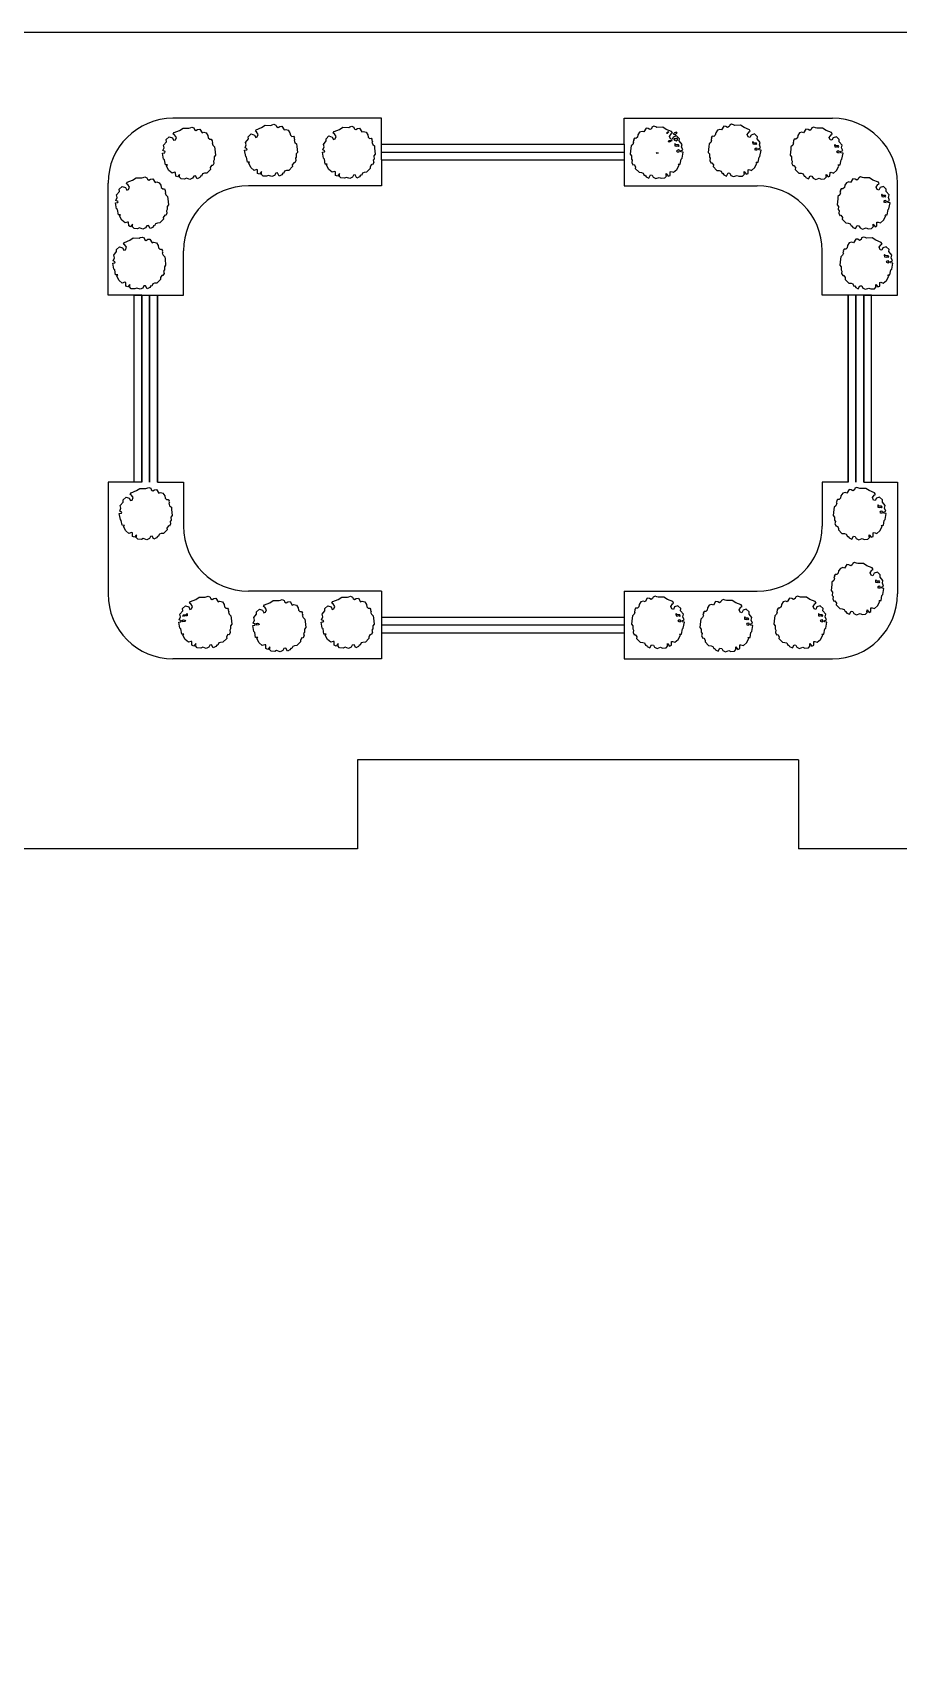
# Model space of a CAD drawing. Header units: millimetres. Extents: x 1593 to 1813, y 960 to 1110.
# Drawn here: x 1713.16 to 1720.94, y 1052.81 to 1067.42 of the extents above; entities that cross this region are included whole.
import ezdxf

# ---------------------------------------------------------------- set-up
doc = ezdxf.new("R2010")
doc.units = ezdxf.units.MM
doc.layers.add('1st floor', color=7, linetype='Continuous')
doc.styles.add('ATTR', font='romans.shx', dxfattribs={"width": 0.8, "height": 0.7})

msp = doc.modelspace()

# ---------------------------------------------------------------- linework, layer by layer
for p, q in [((1714.514, 1066.65), (1714.42, 1066.65)), ((1716.291, 1066.65), (1714.514, 1066.65)), ((1716.291, 1066.417), (1716.291, 1066.65)), ((1718.473, 1066.417), (1718.473, 1066.65)), ((1718.473, 1066.65), (1720.343, 1066.65)), ((1716.291, 1066.277), (1716.291, 1066.417)), ((1716.291, 1066.417), (1718.473, 1066.417)), ((1718.473, 1066.417), (1718.473, 1066.161)), ((1716.291, 1066.347), (1718.473, 1066.347)), ((1716.291, 1066.277), (1716.291, 1066.044)), ((1716.291, 1066.277), (1718.473, 1066.277)), ((1718.473, 1066.277), (1718.473, 1066.044)), ((1713.837, 1065.064), (1713.837, 1066.067)), ((1716.291, 1066.044), (1715.097, 1066.044)), ((1718.473, 1066.044), (1719.667, 1066.044)), ((1720.927, 1065.064), (1720.927, 1066.067)), ((1714.514, 1065.064), (1714.514, 1065.461)), ((1720.25, 1065.064), (1720.25, 1065.461)), ((1714.14, 1065.064), (1713.837, 1065.064)), ((1714.07, 1063.385), (1714.07, 1065.064)), ((1714.07, 1065.064), (1714.28, 1065.064)), ((1714.07, 1064.224), (1714.07, 1065.064)), ((1714.14, 1065.064), (1714.14, 1063.385)), ((1714.14, 1063.385), (1714.14, 1065.064)), ((1714.21, 1065.064), (1714.21, 1063.385)), ((1714.21, 1063.385), (1714.21, 1065.064)), ((1714.28, 1065.064), (1714.28, 1063.385)), ((1714.28, 1063.385), (1714.28, 1065.064)), ((1714.28, 1065.064), (1714.514, 1065.064)), ((1720.483, 1065.064), (1720.25, 1065.064)), ((1720.483, 1065.064), (1720.483, 1063.385)), ((1720.483, 1063.385), (1720.483, 1065.064)), ((1720.693, 1065.064), (1720.483, 1065.064)), ((1720.553, 1065.064), (1720.553, 1063.385)), ((1720.553, 1063.385), (1720.553, 1065.064)), ((1720.623, 1065.064), (1720.623, 1063.385)), ((1720.623, 1063.385), (1720.623, 1065.064)), ((1720.623, 1065.064), (1720.927, 1065.064)), ((1720.693, 1063.385), (1720.693, 1065.064)), ((1720.693, 1064.224), (1720.693, 1065.064)), ((1713.837, 1063.385), (1713.837, 1062.381)), ((1714.14, 1063.385), (1713.837, 1063.385)), ((1714.28, 1063.385), (1714.514, 1063.385)), ((1714.514, 1063.385), (1714.514, 1062.988)), ((1720.25, 1063.385), (1720.25, 1062.988)), ((1720.483, 1063.385), (1720.25, 1063.385)), ((1720.623, 1063.385), (1720.927, 1063.385)), ((1720.927, 1063.385), (1720.927, 1062.381)), ((1716.291, 1062.405), (1715.097, 1062.405)), ((1716.291, 1062.405), (1716.291, 1062.032)), ((1718.473, 1062.405), (1719.667, 1062.405)), ((1716.291, 1062.172), (1718.473, 1062.172)), ((1716.291, 1062.102), (1718.473, 1062.102)), ((1716.291, 1062.032), (1716.291, 1061.798)), ((1716.291, 1062.032), (1718.473, 1062.032)), ((1714.514, 1061.798), (1714.42, 1061.798)), ((1716.291, 1061.798), (1714.514, 1061.798)), ((1718.473, 1061.798), (1720.25, 1061.798)), ((1720.25, 1061.798), (1720.343, 1061.798)), ((1716.077, 1060.892), (1716.077, 1060.092)), ((1720.037, 1060.892), (1720.037, 1060.092)), ((1716.077, 1060.092), (1712.197, 1060.092))]:
    msp.add_line(p, q)
for points in [[(1714.723, 1066.158), (1714.702, 1066.157), (1714.685, 1066.151), (1714.676, 1066.131), (1714.668, 1066.132), (1714.66, 1066.118), (1714.637, 1066.107), (1714.622, 1066.135), (1714.606, 1066.132), (1714.596, 1066.113), (1714.572, 1066.102), (1714.541, 1066.113), (1714.524, 1066.105), (1714.492, 1066.107), (1714.475, 1066.124), (1714.479, 1066.128), (1714.478, 1066.147), (1714.461, 1066.124), (1714.444, 1066.13), (1714.443, 1066.163), (1714.433, 1066.166), (1714.412, 1066.158), (1714.384, 1066.183), (1714.363, 1066.221), (1714.371, 1066.231), (1714.352, 1066.232), (1714.344, 1066.276), (1714.336, 1066.283), (1714.326, 1066.338), (1714.346, 1066.341), (1714.349, 1066.351), (1714.33, 1066.36), (1714.341, 1066.386), (1714.335, 1066.409), (1714.361, 1066.44), (1714.359, 1066.46), (1714.386, 1066.485), (1714.415, 1066.475), (1714.426, 1066.453), (1714.441, 1066.458), (1714.45, 1066.479), (1714.434, 1066.503), (1714.423, 1066.509), (1714.431, 1066.523), (1714.479, 1066.542), (1714.511, 1066.563), (1714.563, 1066.561), (1714.574, 1066.566), (1714.59, 1066.571), (1714.607, 1066.564), (1714.612, 1066.55), (1714.626, 1066.542), (1714.641, 1066.551), (1714.66, 1066.553), (1714.681, 1066.521), (1714.696, 1066.526), (1714.718, 1066.519), (1714.733, 1066.496), (1714.737, 1066.474), (1714.75, 1066.463), (1714.764, 1066.464), (1714.773, 1066.449), (1714.771, 1066.446), (1714.775, 1066.432), (1714.771, 1066.429), (1714.778, 1066.408), (1714.794, 1066.395), (1714.796, 1066.373), (1714.801, 1066.319), (1714.79, 1066.305), (1714.79, 1066.277), (1714.783, 1066.266), (1714.787, 1066.244), (1714.777, 1066.225), (1714.767, 1066.226), (1714.754, 1066.207), (1714.756, 1066.191)], [(1715.46, 1066.183), (1715.439, 1066.182), (1715.422, 1066.176), (1715.413, 1066.156), (1715.405, 1066.157), (1715.397, 1066.143), (1715.373, 1066.132), (1715.358, 1066.16), (1715.343, 1066.157), (1715.333, 1066.138), (1715.309, 1066.127), (1715.278, 1066.138), (1715.26, 1066.13), (1715.229, 1066.132), (1715.212, 1066.149), (1715.216, 1066.154), (1715.215, 1066.172), (1715.197, 1066.149), (1715.18, 1066.156), (1715.18, 1066.188), (1715.17, 1066.191), (1715.149, 1066.183), (1715.12, 1066.208), (1715.1, 1066.246), (1715.107, 1066.256), (1715.089, 1066.257), (1715.081, 1066.301), (1715.073, 1066.308), (1715.063, 1066.364), (1715.082, 1066.366), (1715.086, 1066.376), (1715.067, 1066.385), (1715.078, 1066.411), (1715.072, 1066.434), (1715.097, 1066.465), (1715.096, 1066.485), (1715.122, 1066.51), (1715.152, 1066.5), (1715.163, 1066.478), (1715.177, 1066.483), (1715.186, 1066.505), (1715.171, 1066.528), (1715.16, 1066.534), (1715.168, 1066.548), (1715.216, 1066.568), (1715.247, 1066.588), (1715.299, 1066.586), (1715.31, 1066.592), (1715.327, 1066.596), (1715.344, 1066.589), (1715.349, 1066.575), (1715.363, 1066.567), (1715.378, 1066.576), (1715.397, 1066.579), (1715.418, 1066.546), (1715.432, 1066.551), (1715.455, 1066.544), (1715.47, 1066.521), (1715.474, 1066.499), (1715.487, 1066.488), (1715.501, 1066.489), (1715.51, 1066.475), (1715.507, 1066.471), (1715.512, 1066.457), (1715.508, 1066.454), (1715.515, 1066.434), (1715.53, 1066.42), (1715.532, 1066.398), (1715.538, 1066.344), (1715.526, 1066.33), (1715.527, 1066.302), (1715.52, 1066.291), (1715.524, 1066.27), (1715.514, 1066.25), (1715.504, 1066.251), (1715.491, 1066.233), (1715.493, 1066.216)], [(1716.159, 1066.166), (1716.138, 1066.164), (1716.121, 1066.158), (1716.112, 1066.138), (1716.104, 1066.14), (1716.096, 1066.125), (1716.072, 1066.114), (1716.057, 1066.142), (1716.042, 1066.14), (1716.032, 1066.121), (1716.008, 1066.11), (1715.977, 1066.12), (1715.959, 1066.113), (1715.928, 1066.115), (1715.911, 1066.132), (1715.915, 1066.136), (1715.914, 1066.154), (1715.896, 1066.131), (1715.879, 1066.138), (1715.879, 1066.171), (1715.869, 1066.173), (1715.848, 1066.166), (1715.819, 1066.19), (1715.799, 1066.229), (1715.806, 1066.238), (1715.788, 1066.239), (1715.78, 1066.284), (1715.772, 1066.291), (1715.762, 1066.346), (1715.781, 1066.348), (1715.785, 1066.358), (1715.766, 1066.367), (1715.777, 1066.394), (1715.771, 1066.416), (1715.796, 1066.448), (1715.795, 1066.467), (1715.821, 1066.492), (1715.85, 1066.482), (1715.862, 1066.46), (1715.876, 1066.465), (1715.885, 1066.487), (1715.87, 1066.51), (1715.859, 1066.516), (1715.867, 1066.531), (1715.915, 1066.55), (1715.946, 1066.571), (1715.998, 1066.569), (1716.009, 1066.574), (1716.026, 1066.578), (1716.043, 1066.571), (1716.048, 1066.557), (1716.062, 1066.549), (1716.077, 1066.559), (1716.096, 1066.561), (1716.117, 1066.528), (1716.131, 1066.533), (1716.154, 1066.527), (1716.169, 1066.503), (1716.173, 1066.482), (1716.186, 1066.47), (1716.2, 1066.471), (1716.209, 1066.457), (1716.206, 1066.453), (1716.211, 1066.439), (1716.207, 1066.436), (1716.214, 1066.416), (1716.229, 1066.403), (1716.231, 1066.381), (1716.237, 1066.327), (1716.225, 1066.313), (1716.226, 1066.284), (1716.219, 1066.273), (1716.223, 1066.252), (1716.213, 1066.233), (1716.203, 1066.234), (1716.19, 1066.215), (1716.192, 1066.198)], [(1718.605, 1066.166), (1718.626, 1066.164), (1718.643, 1066.158), (1718.652, 1066.138), (1718.66, 1066.14), (1718.668, 1066.125), (1718.692, 1066.114), (1718.707, 1066.142), (1718.722, 1066.14), (1718.732, 1066.121), (1718.756, 1066.11), (1718.787, 1066.12), (1718.805, 1066.113), (1718.836, 1066.115), (1718.853, 1066.132), (1718.849, 1066.136), (1718.85, 1066.154), (1718.868, 1066.131), (1718.885, 1066.138), (1718.885, 1066.171), (1718.895, 1066.173), (1718.916, 1066.166), (1718.945, 1066.19), (1718.965, 1066.229), (1718.958, 1066.238), (1718.976, 1066.239), (1718.984, 1066.284), (1718.992, 1066.291), (1719.002, 1066.346), (1718.983, 1066.348), (1718.979, 1066.358), (1718.998, 1066.367), (1718.987, 1066.394), (1718.993, 1066.416), (1718.967, 1066.448), (1718.969, 1066.467), (1718.942, 1066.492), (1718.913, 1066.482), (1718.902, 1066.46), (1718.887, 1066.465), (1718.878, 1066.487), (1718.894, 1066.51), (1718.905, 1066.516), (1718.897, 1066.531), (1718.849, 1066.55), (1718.818, 1066.571), (1718.766, 1066.569), (1718.755, 1066.574), (1718.738, 1066.578), (1718.721, 1066.571), (1718.716, 1066.557), (1718.702, 1066.549), (1718.687, 1066.559), (1718.668, 1066.561), (1718.647, 1066.528), (1718.633, 1066.533), (1718.61, 1066.527), (1718.595, 1066.503), (1718.591, 1066.482), (1718.578, 1066.47), (1718.564, 1066.471), (1718.555, 1066.457), (1718.558, 1066.453), (1718.553, 1066.439), (1718.557, 1066.436), (1718.55, 1066.416), (1718.535, 1066.403), (1718.533, 1066.381), (1718.527, 1066.327), (1718.538, 1066.313), (1718.538, 1066.284), (1718.545, 1066.273), (1718.541, 1066.252), (1718.551, 1066.233), (1718.561, 1066.234), (1718.574, 1066.215), (1718.572, 1066.198)], [(1719.304, 1066.183), (1719.325, 1066.182), (1719.342, 1066.176), (1719.351, 1066.156), (1719.359, 1066.157), (1719.367, 1066.143), (1719.391, 1066.132), (1719.406, 1066.16), (1719.421, 1066.157), (1719.431, 1066.138), (1719.455, 1066.127), (1719.486, 1066.138), (1719.503, 1066.13), (1719.535, 1066.132), (1719.552, 1066.149), (1719.548, 1066.154), (1719.549, 1066.172), (1719.567, 1066.149), (1719.584, 1066.156), (1719.584, 1066.188), (1719.594, 1066.191), (1719.615, 1066.183), (1719.644, 1066.208), (1719.664, 1066.246), (1719.657, 1066.256), (1719.675, 1066.257), (1719.683, 1066.301), (1719.691, 1066.308), (1719.701, 1066.364), (1719.682, 1066.366), (1719.678, 1066.376), (1719.697, 1066.385), (1719.686, 1066.411), (1719.692, 1066.434), (1719.666, 1066.465), (1719.668, 1066.485), (1719.641, 1066.51), (1719.612, 1066.5), (1719.601, 1066.478), (1719.586, 1066.483), (1719.577, 1066.505), (1719.593, 1066.528), (1719.604, 1066.534), (1719.596, 1066.548), (1719.548, 1066.568), (1719.517, 1066.588), (1719.465, 1066.586), (1719.454, 1066.592), (1719.437, 1066.596), (1719.42, 1066.589), (1719.415, 1066.575), (1719.401, 1066.567), (1719.386, 1066.576), (1719.367, 1066.579), (1719.346, 1066.546), (1719.332, 1066.551), (1719.309, 1066.544), (1719.294, 1066.521), (1719.29, 1066.499), (1719.277, 1066.488), (1719.263, 1066.489), (1719.254, 1066.475), (1719.257, 1066.471), (1719.252, 1066.457), (1719.256, 1066.454), (1719.249, 1066.434), (1719.234, 1066.42), (1719.232, 1066.398), (1719.226, 1066.344), (1719.237, 1066.33), (1719.237, 1066.302), (1719.244, 1066.291), (1719.24, 1066.27), (1719.25, 1066.25), (1719.26, 1066.251), (1719.273, 1066.233), (1719.271, 1066.216)], [(1720.041, 1066.158), (1720.062, 1066.157), (1720.078, 1066.151), (1720.088, 1066.131), (1720.096, 1066.132), (1720.104, 1066.118), (1720.127, 1066.107), (1720.142, 1066.135), (1720.158, 1066.132), (1720.168, 1066.113), (1720.192, 1066.102), (1720.223, 1066.113), (1720.24, 1066.105), (1720.272, 1066.107), (1720.289, 1066.124), (1720.285, 1066.128), (1720.286, 1066.147), (1720.303, 1066.124), (1720.32, 1066.13), (1720.321, 1066.163), (1720.331, 1066.166), (1720.352, 1066.158), (1720.38, 1066.183), (1720.401, 1066.221), (1720.393, 1066.231), (1720.412, 1066.232), (1720.42, 1066.276), (1720.428, 1066.283), (1720.438, 1066.338), (1720.418, 1066.341), (1720.414, 1066.351), (1720.434, 1066.36), (1720.423, 1066.386), (1720.429, 1066.409), (1720.403, 1066.44), (1720.404, 1066.46), (1720.378, 1066.485), (1720.349, 1066.475), (1720.338, 1066.453), (1720.323, 1066.458), (1720.314, 1066.479), (1720.33, 1066.503), (1720.341, 1066.509), (1720.333, 1066.523), (1720.285, 1066.542), (1720.253, 1066.563), (1720.201, 1066.561), (1720.19, 1066.566), (1720.174, 1066.571), (1720.157, 1066.564), (1720.152, 1066.55), (1720.138, 1066.542), (1720.123, 1066.551), (1720.104, 1066.553), (1720.083, 1066.521), (1720.068, 1066.526), (1720.046, 1066.519), (1720.031, 1066.496), (1720.027, 1066.474), (1720.014, 1066.463), (1719.999, 1066.464), (1719.991, 1066.449), (1719.993, 1066.446), (1719.988, 1066.432), (1719.993, 1066.429), (1719.986, 1066.408), (1719.97, 1066.395), (1719.968, 1066.373), (1719.963, 1066.319), (1719.974, 1066.305), (1719.974, 1066.277), (1719.981, 1066.266), (1719.977, 1066.244), (1719.987, 1066.225), (1719.996, 1066.226), (1720.01, 1066.207), (1720.008, 1066.191)], [(1718.874, 1066.528), (1718.86, 1066.527), (1718.853, 1066.516), (1718.862, 1066.516)], [(1718.868, 1066.442), (1718.876, 1066.452), (1718.903, 1066.452), (1718.9, 1066.447), (1718.889, 1066.447), (1718.888, 1066.442), (1718.876, 1066.437)], [(1718.923, 1066.52), (1718.914, 1066.511), (1718.916, 1066.508), (1718.932, 1066.502), (1718.938, 1066.515), (1718.947, 1066.516), (1718.942, 1066.525)], [(1718.923, 1066.468), (1718.918, 1066.461), (1718.923, 1066.454), (1718.938, 1066.449), (1718.955, 1066.459), (1718.949, 1066.471), (1718.935, 1066.464), (1718.928, 1066.473)], [(1718.926, 1066.418), (1718.927, 1066.402), (1718.942, 1066.4), (1718.954, 1066.404), (1718.959, 1066.397), (1718.965, 1066.404), (1718.961, 1066.411), (1718.947, 1066.411), (1718.936, 1066.412), (1718.928, 1066.423)], [(1719.625, 1066.435), (1719.626, 1066.42), (1719.641, 1066.418), (1719.653, 1066.421), (1719.658, 1066.415), (1719.664, 1066.421), (1719.66, 1066.428), (1719.646, 1066.428), (1719.635, 1066.43), (1719.627, 1066.441)], [(1720.361, 1066.41), (1720.363, 1066.395), (1720.378, 1066.393), (1720.39, 1066.396), (1720.395, 1066.389), (1720.401, 1066.396), (1720.396, 1066.403), (1720.383, 1066.403), (1720.372, 1066.405), (1720.364, 1066.415)], [(1718.763, 1066.343), (1718.763, 1066.338), (1718.766, 1066.337)], [(1718.959, 1066.366), (1718.949, 1066.362), (1718.943, 1066.354), (1718.951, 1066.35), (1718.966, 1066.348), (1718.968, 1066.362)], [(1719.658, 1066.383), (1719.648, 1066.38), (1719.642, 1066.371), (1719.65, 1066.368), (1719.665, 1066.366), (1719.667, 1066.38)], [(1720.395, 1066.358), (1720.384, 1066.355), (1720.379, 1066.346), (1720.387, 1066.343), (1720.402, 1066.341), (1720.403, 1066.355)], [(1714.301, 1065.712), (1714.28, 1065.71), (1714.264, 1065.704), (1714.254, 1065.684), (1714.246, 1065.686), (1714.238, 1065.671), (1714.215, 1065.66), (1714.2, 1065.688), (1714.184, 1065.686), (1714.174, 1065.666), (1714.15, 1065.655), (1714.119, 1065.666), (1714.102, 1065.659), (1714.07, 1065.661), (1714.053, 1065.678), (1714.057, 1065.682), (1714.056, 1065.7), (1714.039, 1065.677), (1714.022, 1065.684), (1714.021, 1065.717), (1714.011, 1065.719), (1713.99, 1065.712), (1713.962, 1065.736), (1713.941, 1065.775), (1713.949, 1065.784), (1713.93, 1065.785), (1713.922, 1065.83), (1713.914, 1065.837), (1713.904, 1065.892), (1713.924, 1065.894), (1713.928, 1065.904), (1713.908, 1065.913), (1713.919, 1065.94), (1713.913, 1065.962), (1713.939, 1065.994), (1713.938, 1066.013), (1713.964, 1066.038), (1713.993, 1066.028), (1714.004, 1066.006), (1714.019, 1066.011), (1714.028, 1066.033), (1714.013, 1066.056), (1714.001, 1066.062), (1714.009, 1066.076), (1714.057, 1066.096), (1714.089, 1066.117), (1714.141, 1066.115), (1714.152, 1066.12), (1714.168, 1066.124), (1714.185, 1066.117), (1714.19, 1066.103), (1714.204, 1066.095), (1714.219, 1066.105), (1714.238, 1066.107), (1714.259, 1066.074), (1714.274, 1066.079), (1714.296, 1066.072), (1714.311, 1066.049), (1714.315, 1066.028), (1714.328, 1066.016), (1714.343, 1066.017), (1714.351, 1066.003), (1714.349, 1065.999), (1714.354, 1065.985), (1714.349, 1065.982), (1714.356, 1065.962), (1714.372, 1065.949), (1714.374, 1065.927), (1714.379, 1065.873), (1714.368, 1065.859), (1714.368, 1065.83), (1714.361, 1065.819), (1714.365, 1065.798), (1714.355, 1065.779), (1714.346, 1065.78), (1714.332, 1065.761), (1714.334, 1065.744)], [(1720.463, 1065.712), (1720.484, 1065.71), (1720.5, 1065.704), (1720.51, 1065.684), (1720.518, 1065.686), (1720.526, 1065.671), (1720.549, 1065.66), (1720.564, 1065.688), (1720.58, 1065.686), (1720.59, 1065.666), (1720.613, 1065.655), (1720.645, 1065.666), (1720.662, 1065.659), (1720.694, 1065.661), (1720.711, 1065.678), (1720.707, 1065.682), (1720.707, 1065.7), (1720.725, 1065.677), (1720.742, 1065.684), (1720.742, 1065.717), (1720.752, 1065.719), (1720.774, 1065.712), (1720.802, 1065.736), (1720.823, 1065.775), (1720.815, 1065.784), (1720.834, 1065.785), (1720.842, 1065.83), (1720.85, 1065.837), (1720.86, 1065.892), (1720.84, 1065.894), (1720.836, 1065.904), (1720.856, 1065.913), (1720.845, 1065.94), (1720.851, 1065.962), (1720.825, 1065.994), (1720.826, 1066.013), (1720.8, 1066.038), (1720.771, 1066.028), (1720.76, 1066.006), (1720.745, 1066.011), (1720.736, 1066.033), (1720.751, 1066.056), (1720.763, 1066.062), (1720.755, 1066.076), (1720.706, 1066.096), (1720.675, 1066.117), (1720.623, 1066.115), (1720.612, 1066.12), (1720.595, 1066.124), (1720.578, 1066.117), (1720.574, 1066.103), (1720.56, 1066.095), (1720.545, 1066.105), (1720.525, 1066.107), (1720.505, 1066.074), (1720.49, 1066.079), (1720.468, 1066.072), (1720.452, 1066.049), (1720.449, 1066.028), (1720.436, 1066.016), (1720.421, 1066.017), (1720.413, 1066.003), (1720.415, 1065.999), (1720.41, 1065.985), (1720.415, 1065.982), (1720.408, 1065.962), (1720.392, 1065.949), (1720.39, 1065.927), (1720.384, 1065.873), (1720.396, 1065.859), (1720.395, 1065.83), (1720.403, 1065.819), (1720.399, 1065.798), (1720.409, 1065.779), (1720.418, 1065.78), (1720.432, 1065.761), (1720.43, 1065.744)], [(1720.783, 1065.964), (1720.785, 1065.948), (1720.799, 1065.946), (1720.812, 1065.95), (1720.817, 1065.943), (1720.822, 1065.95), (1720.818, 1065.957), (1720.805, 1065.957), (1720.794, 1065.958), (1720.786, 1065.969)], [(1720.817, 1065.912), (1720.806, 1065.908), (1720.801, 1065.9), (1720.809, 1065.896), (1720.824, 1065.894), (1720.825, 1065.908)], [(1714.276, 1065.171), (1714.255, 1065.169), (1714.238, 1065.164), (1714.229, 1065.143), (1714.221, 1065.145), (1714.213, 1065.131), (1714.189, 1065.12), (1714.174, 1065.147), (1714.159, 1065.145), (1714.149, 1065.126), (1714.125, 1065.115), (1714.094, 1065.125), (1714.077, 1065.118), (1714.045, 1065.12), (1714.028, 1065.137), (1714.032, 1065.141), (1714.031, 1065.159), (1714.014, 1065.136), (1713.997, 1065.143), (1713.996, 1065.176), (1713.986, 1065.178), (1713.965, 1065.171), (1713.936, 1065.195), (1713.916, 1065.234), (1713.924, 1065.244), (1713.905, 1065.244), (1713.897, 1065.289), (1713.889, 1065.296), (1713.879, 1065.351), (1713.898, 1065.353), (1713.902, 1065.363), (1713.883, 1065.372), (1713.894, 1065.399), (1713.888, 1065.421), (1713.914, 1065.453), (1713.912, 1065.472), (1713.939, 1065.497), (1713.968, 1065.487), (1713.979, 1065.465), (1713.994, 1065.47), (1714.003, 1065.492), (1713.987, 1065.515), (1713.976, 1065.521), (1713.984, 1065.536), (1714.032, 1065.555), (1714.063, 1065.576), (1714.115, 1065.574), (1714.126, 1065.579), (1714.143, 1065.583), (1714.16, 1065.576), (1714.165, 1065.562), (1714.179, 1065.554), (1714.194, 1065.564), (1714.213, 1065.566), (1714.234, 1065.533), (1714.248, 1065.538), (1714.271, 1065.532), (1714.286, 1065.508), (1714.29, 1065.487), (1714.303, 1065.476), (1714.317, 1065.476), (1714.326, 1065.462), (1714.324, 1065.458), (1714.328, 1065.444), (1714.324, 1065.441), (1714.331, 1065.421), (1714.346, 1065.408), (1714.349, 1065.386), (1714.354, 1065.332), (1714.343, 1065.318), (1714.343, 1065.29), (1714.336, 1065.279), (1714.34, 1065.257), (1714.33, 1065.238), (1714.32, 1065.239), (1714.307, 1065.22), (1714.309, 1065.203)], [(1720.488, 1065.171), (1720.509, 1065.169), (1720.525, 1065.164), (1720.535, 1065.143), (1720.543, 1065.145), (1720.551, 1065.131), (1720.574, 1065.12), (1720.589, 1065.147), (1720.605, 1065.145), (1720.615, 1065.126), (1720.639, 1065.115), (1720.67, 1065.125), (1720.687, 1065.118), (1720.719, 1065.12), (1720.736, 1065.137), (1720.732, 1065.141), (1720.733, 1065.159), (1720.75, 1065.136), (1720.767, 1065.143), (1720.768, 1065.176), (1720.778, 1065.178), (1720.799, 1065.171), (1720.827, 1065.195), (1720.848, 1065.234), (1720.84, 1065.244), (1720.859, 1065.244), (1720.867, 1065.289), (1720.875, 1065.296), (1720.885, 1065.351), (1720.865, 1065.353), (1720.861, 1065.363), (1720.881, 1065.372), (1720.87, 1065.399), (1720.876, 1065.421), (1720.85, 1065.453), (1720.851, 1065.472), (1720.825, 1065.497), (1720.796, 1065.487), (1720.785, 1065.465), (1720.77, 1065.47), (1720.761, 1065.492), (1720.777, 1065.515), (1720.788, 1065.521), (1720.78, 1065.536), (1720.732, 1065.555), (1720.7, 1065.576), (1720.648, 1065.574), (1720.637, 1065.579), (1720.621, 1065.583), (1720.604, 1065.576), (1720.599, 1065.562), (1720.585, 1065.554), (1720.57, 1065.564), (1720.551, 1065.566), (1720.53, 1065.533), (1720.515, 1065.538), (1720.493, 1065.532), (1720.478, 1065.508), (1720.474, 1065.487), (1720.461, 1065.476), (1720.446, 1065.476), (1720.438, 1065.462), (1720.44, 1065.458), (1720.436, 1065.444), (1720.44, 1065.441), (1720.433, 1065.421), (1720.417, 1065.408), (1720.415, 1065.386), (1720.41, 1065.332), (1720.421, 1065.318), (1720.421, 1065.29), (1720.428, 1065.279), (1720.424, 1065.257), (1720.434, 1065.238), (1720.443, 1065.239), (1720.457, 1065.22), (1720.455, 1065.203)], [(1720.808, 1065.423), (1720.81, 1065.407), (1720.825, 1065.405), (1720.837, 1065.409), (1720.842, 1065.402), (1720.848, 1065.409), (1720.844, 1065.416), (1720.83, 1065.416), (1720.819, 1065.418), (1720.811, 1065.428)], [(1720.842, 1065.371), (1720.831, 1065.367), (1720.826, 1065.359), (1720.834, 1065.355), (1720.849, 1065.354), (1720.85, 1065.367)], [(1714.335, 1062.923), (1714.314, 1062.922), (1714.298, 1062.916), (1714.288, 1062.896), (1714.28, 1062.897), (1714.272, 1062.883), (1714.249, 1062.872), (1714.234, 1062.9), (1714.218, 1062.897), (1714.208, 1062.878), (1714.185, 1062.867), (1714.153, 1062.878), (1714.136, 1062.87), (1714.104, 1062.872), (1714.087, 1062.889), (1714.091, 1062.893), (1714.091, 1062.912), (1714.073, 1062.889), (1714.056, 1062.896), (1714.056, 1062.928), (1714.046, 1062.931), (1714.024, 1062.923), (1713.996, 1062.948), (1713.975, 1062.986), (1713.983, 1062.996), (1713.964, 1062.997), (1713.956, 1063.041), (1713.948, 1063.048), (1713.938, 1063.104), (1713.958, 1063.106), (1713.962, 1063.116), (1713.942, 1063.125), (1713.953, 1063.151), (1713.947, 1063.174), (1713.973, 1063.205), (1713.972, 1063.225), (1713.998, 1063.25), (1714.027, 1063.24), (1714.038, 1063.218), (1714.053, 1063.223), (1714.062, 1063.245), (1714.047, 1063.268), (1714.035, 1063.274), (1714.043, 1063.288), (1714.092, 1063.308), (1714.123, 1063.328), (1714.175, 1063.326), (1714.186, 1063.331), (1714.203, 1063.336), (1714.22, 1063.329), (1714.224, 1063.315), (1714.238, 1063.307), (1714.253, 1063.316), (1714.273, 1063.318), (1714.293, 1063.286), (1714.308, 1063.291), (1714.33, 1063.284), (1714.346, 1063.261), (1714.349, 1063.239), (1714.362, 1063.228), (1714.377, 1063.229), (1714.385, 1063.215), (1714.383, 1063.211), (1714.388, 1063.197), (1714.383, 1063.194), (1714.39, 1063.173), (1714.406, 1063.16), (1714.408, 1063.138), (1714.414, 1063.084), (1714.402, 1063.07), (1714.403, 1063.042), (1714.395, 1063.031), (1714.399, 1063.009), (1714.389, 1062.99), (1714.38, 1062.991), (1714.366, 1062.972), (1714.368, 1062.956)], [(1720.428, 1062.923), (1720.45, 1062.922), (1720.466, 1062.916), (1720.476, 1062.896), (1720.484, 1062.897), (1720.491, 1062.883), (1720.515, 1062.872), (1720.53, 1062.9), (1720.546, 1062.897), (1720.556, 1062.878), (1720.579, 1062.867), (1720.61, 1062.878), (1720.628, 1062.87), (1720.66, 1062.872), (1720.677, 1062.889), (1720.673, 1062.893), (1720.673, 1062.912), (1720.691, 1062.889), (1720.708, 1062.896), (1720.708, 1062.928), (1720.718, 1062.931), (1720.74, 1062.923), (1720.768, 1062.948), (1720.789, 1062.986), (1720.781, 1062.996), (1720.8, 1062.997), (1720.808, 1063.041), (1720.816, 1063.048), (1720.825, 1063.104), (1720.806, 1063.106), (1720.802, 1063.116), (1720.822, 1063.125), (1720.811, 1063.151), (1720.817, 1063.174), (1720.791, 1063.205), (1720.792, 1063.225), (1720.766, 1063.25), (1720.737, 1063.24), (1720.726, 1063.218), (1720.711, 1063.223), (1720.702, 1063.245), (1720.717, 1063.268), (1720.729, 1063.274), (1720.721, 1063.288), (1720.672, 1063.308), (1720.641, 1063.328), (1720.589, 1063.326), (1720.578, 1063.331), (1720.561, 1063.336), (1720.544, 1063.329), (1720.539, 1063.315), (1720.526, 1063.307), (1720.511, 1063.316), (1720.491, 1063.318), (1720.471, 1063.286), (1720.456, 1063.291), (1720.434, 1063.284), (1720.418, 1063.261), (1720.415, 1063.239), (1720.402, 1063.228), (1720.387, 1063.229), (1720.379, 1063.215), (1720.381, 1063.211), (1720.376, 1063.197), (1720.381, 1063.194), (1720.374, 1063.173), (1720.358, 1063.16), (1720.356, 1063.138), (1720.35, 1063.084), (1720.362, 1063.07), (1720.361, 1063.042), (1720.369, 1063.031), (1720.365, 1063.009), (1720.375, 1062.99), (1720.384, 1062.991), (1720.398, 1062.972), (1720.396, 1062.956)], [(1720.749, 1063.175), (1720.751, 1063.16), (1720.765, 1063.158), (1720.777, 1063.161), (1720.783, 1063.154), (1720.788, 1063.161), (1720.784, 1063.168), (1720.771, 1063.168), (1720.76, 1063.17), (1720.752, 1063.18)], [(1720.783, 1063.123), (1720.772, 1063.12), (1720.767, 1063.111), (1720.775, 1063.108), (1720.79, 1063.106), (1720.791, 1063.12)], [(1720.408, 1062.25), (1720.43, 1062.248), (1720.446, 1062.242), (1720.456, 1062.222), (1720.463, 1062.223), (1720.471, 1062.209), (1720.495, 1062.198), (1720.51, 1062.226), (1720.526, 1062.223), (1720.535, 1062.204), (1720.559, 1062.193), (1720.59, 1062.204), (1720.608, 1062.197), (1720.64, 1062.198), (1720.656, 1062.216), (1720.652, 1062.22), (1720.653, 1062.238), (1720.671, 1062.215), (1720.688, 1062.222), (1720.688, 1062.255), (1720.698, 1062.257), (1720.719, 1062.25), (1720.748, 1062.274), (1720.769, 1062.313), (1720.761, 1062.322), (1720.779, 1062.323), (1720.787, 1062.367), (1720.795, 1062.375), (1720.805, 1062.43), (1720.786, 1062.432), (1720.782, 1062.442), (1720.802, 1062.451), (1720.791, 1062.478), (1720.796, 1062.5), (1720.771, 1062.532), (1720.772, 1062.551), (1720.746, 1062.576), (1720.717, 1062.566), (1720.706, 1062.544), (1720.691, 1062.549), (1720.682, 1062.571), (1720.697, 1062.594), (1720.708, 1062.6), (1720.7, 1062.614), (1720.652, 1062.634), (1720.621, 1062.655), (1720.569, 1062.653), (1720.558, 1062.658), (1720.541, 1062.662), (1720.524, 1062.655), (1720.519, 1062.641), (1720.506, 1062.633), (1720.49, 1062.642), (1720.471, 1062.645), (1720.451, 1062.612), (1720.436, 1062.617), (1720.414, 1062.61), (1720.398, 1062.587), (1720.394, 1062.566), (1720.381, 1062.554), (1720.367, 1062.555), (1720.359, 1062.541), (1720.361, 1062.537), (1720.356, 1062.523), (1720.361, 1062.52), (1720.354, 1062.5), (1720.338, 1062.487), (1720.336, 1062.464), (1720.33, 1062.411), (1720.342, 1062.397), (1720.341, 1062.368), (1720.348, 1062.357), (1720.345, 1062.336), (1720.355, 1062.317), (1720.364, 1062.318), (1720.378, 1062.299), (1720.376, 1062.282)], [(1720.729, 1062.502), (1720.73, 1062.486), (1720.745, 1062.484), (1720.757, 1062.488), (1720.763, 1062.481), (1720.768, 1062.488), (1720.764, 1062.495), (1720.751, 1062.495), (1720.74, 1062.496), (1720.732, 1062.507)], [(1714.869, 1061.948), (1714.848, 1061.946), (1714.831, 1061.941), (1714.822, 1061.92), (1714.814, 1061.922), (1714.806, 1061.908), (1714.782, 1061.897), (1714.767, 1061.924), (1714.752, 1061.922), (1714.742, 1061.903), (1714.718, 1061.892), (1714.687, 1061.902), (1714.669, 1061.895), (1714.638, 1061.897), (1714.621, 1061.914), (1714.625, 1061.918), (1714.624, 1061.936), (1714.606, 1061.913), (1714.589, 1061.92), (1714.589, 1061.953), (1714.579, 1061.955), (1714.558, 1061.948), (1714.529, 1061.972), (1714.509, 1062.011), (1714.516, 1062.021), (1714.498, 1062.021), (1714.49, 1062.066), (1714.482, 1062.073), (1714.472, 1062.128), (1714.491, 1062.131), (1714.495, 1062.14), (1714.476, 1062.149), (1714.487, 1062.176), (1714.481, 1062.198), (1714.507, 1062.23), (1714.505, 1062.25), (1714.532, 1062.274), (1714.561, 1062.264), (1714.572, 1062.242), (1714.586, 1062.248), (1714.596, 1062.269), (1714.58, 1062.292), (1714.569, 1062.299), (1714.577, 1062.313), (1714.625, 1062.332), (1714.656, 1062.353), (1714.708, 1062.351), (1714.719, 1062.356), (1714.736, 1062.36), (1714.753, 1062.353), (1714.758, 1062.339), (1714.772, 1062.331), (1714.787, 1062.341), (1714.806, 1062.343), (1714.827, 1062.31), (1714.841, 1062.315), (1714.864, 1062.309), (1714.879, 1062.285), (1714.883, 1062.264), (1714.896, 1062.253), (1714.91, 1062.253), (1714.919, 1062.239), (1714.916, 1062.235), (1714.921, 1062.221), (1714.917, 1062.218), (1714.924, 1062.198), (1714.939, 1062.185), (1714.941, 1062.163), (1714.947, 1062.109), (1714.935, 1062.095), (1714.936, 1062.067), (1714.929, 1062.056), (1714.933, 1062.034), (1714.923, 1062.015), (1714.913, 1062.016), (1714.9, 1061.997), (1714.902, 1061.981)], [(1715.533, 1061.918), (1715.512, 1061.916), (1715.496, 1061.91), (1715.486, 1061.89), (1715.478, 1061.892), (1715.47, 1061.878), (1715.447, 1061.867), (1715.432, 1061.894), (1715.416, 1061.892), (1715.406, 1061.873), (1715.383, 1061.862), (1715.351, 1061.872), (1715.334, 1061.865), (1715.302, 1061.867), (1715.285, 1061.884), (1715.289, 1061.888), (1715.289, 1061.906), (1715.271, 1061.883), (1715.254, 1061.89), (1715.254, 1061.923), (1715.244, 1061.925), (1715.222, 1061.918), (1715.194, 1061.942), (1715.173, 1061.981), (1715.181, 1061.99), (1715.162, 1061.991), (1715.154, 1062.036), (1715.146, 1062.043), (1715.136, 1062.098), (1715.156, 1062.1), (1715.16, 1062.11), (1715.14, 1062.119), (1715.151, 1062.146), (1715.145, 1062.168), (1715.171, 1062.2), (1715.17, 1062.219), (1715.196, 1062.244), (1715.225, 1062.234), (1715.236, 1062.212), (1715.251, 1062.217), (1715.26, 1062.239), (1715.245, 1062.262), (1715.233, 1062.268), (1715.241, 1062.283), (1715.289, 1062.302), (1715.321, 1062.323), (1715.373, 1062.321), (1715.384, 1062.326), (1715.401, 1062.33), (1715.418, 1062.323), (1715.422, 1062.309), (1715.436, 1062.301), (1715.451, 1062.311), (1715.471, 1062.313), (1715.491, 1062.28), (1715.506, 1062.285), (1715.528, 1062.279), (1715.543, 1062.255), (1715.547, 1062.234), (1715.56, 1062.223), (1715.575, 1062.223), (1715.583, 1062.209), (1715.581, 1062.205), (1715.586, 1062.191), (1715.581, 1062.188), (1715.588, 1062.168), (1715.604, 1062.155), (1715.606, 1062.133), (1715.612, 1062.079), (1715.6, 1062.065), (1715.601, 1062.037), (1715.593, 1062.025), (1715.597, 1062.004), (1715.587, 1061.985), (1715.578, 1061.986), (1715.564, 1061.967), (1715.566, 1061.95)], [(1716.148, 1061.948), (1716.126, 1061.946), (1716.11, 1061.941), (1716.1, 1061.92), (1716.092, 1061.922), (1716.085, 1061.908), (1716.061, 1061.897), (1716.046, 1061.924), (1716.03, 1061.922), (1716.02, 1061.903), (1715.997, 1061.892), (1715.966, 1061.902), (1715.948, 1061.895), (1715.916, 1061.897), (1715.899, 1061.914), (1715.903, 1061.918), (1715.903, 1061.936), (1715.885, 1061.913), (1715.868, 1061.92), (1715.868, 1061.953), (1715.858, 1061.955), (1715.836, 1061.948), (1715.808, 1061.972), (1715.787, 1062.011), (1715.795, 1062.021), (1715.776, 1062.021), (1715.768, 1062.066), (1715.76, 1062.073), (1715.751, 1062.128), (1715.77, 1062.131), (1715.774, 1062.14), (1715.754, 1062.149), (1715.765, 1062.176), (1715.759, 1062.198), (1715.785, 1062.23), (1715.784, 1062.25), (1715.81, 1062.274), (1715.839, 1062.264), (1715.85, 1062.242), (1715.865, 1062.248), (1715.874, 1062.269), (1715.859, 1062.292), (1715.847, 1062.299), (1715.855, 1062.313), (1715.904, 1062.332), (1715.935, 1062.353), (1715.987, 1062.351), (1715.998, 1062.356), (1716.015, 1062.36), (1716.032, 1062.353), (1716.037, 1062.339), (1716.05, 1062.331), (1716.065, 1062.341), (1716.085, 1062.343), (1716.105, 1062.31), (1716.12, 1062.315), (1716.142, 1062.309), (1716.158, 1062.285), (1716.161, 1062.264), (1716.174, 1062.253), (1716.189, 1062.253), (1716.197, 1062.239), (1716.195, 1062.235), (1716.2, 1062.221), (1716.195, 1062.218), (1716.202, 1062.198), (1716.218, 1062.185), (1716.22, 1062.163), (1716.226, 1062.109), (1716.214, 1062.095), (1716.215, 1062.067), (1716.207, 1062.056), (1716.211, 1062.034), (1716.201, 1062.015), (1716.192, 1062.016), (1716.178, 1061.997), (1716.18, 1061.981)], [(1718.616, 1061.948), (1718.638, 1061.946), (1718.654, 1061.941), (1718.664, 1061.92), (1718.671, 1061.922), (1718.679, 1061.908), (1718.703, 1061.897), (1718.718, 1061.924), (1718.734, 1061.922), (1718.744, 1061.903), (1718.767, 1061.892), (1718.798, 1061.902), (1718.816, 1061.895), (1718.848, 1061.897), (1718.865, 1061.914), (1718.86, 1061.918), (1718.861, 1061.936), (1718.879, 1061.913), (1718.896, 1061.92), (1718.896, 1061.953), (1718.906, 1061.955), (1718.927, 1061.948), (1718.956, 1061.972), (1718.977, 1062.011), (1718.969, 1062.021), (1718.988, 1062.021), (1718.996, 1062.066), (1719.003, 1062.073), (1719.013, 1062.128), (1718.994, 1062.131), (1718.99, 1062.14), (1719.01, 1062.149), (1718.999, 1062.176), (1719.005, 1062.198), (1718.979, 1062.23), (1718.98, 1062.25), (1718.954, 1062.274), (1718.925, 1062.264), (1718.914, 1062.242), (1718.899, 1062.248), (1718.89, 1062.269), (1718.905, 1062.292), (1718.916, 1062.299), (1718.909, 1062.313), (1718.86, 1062.332), (1718.829, 1062.353), (1718.777, 1062.351), (1718.766, 1062.356), (1718.749, 1062.36), (1718.732, 1062.353), (1718.727, 1062.339), (1718.714, 1062.331), (1718.699, 1062.341), (1718.679, 1062.343), (1718.659, 1062.31), (1718.644, 1062.315), (1718.622, 1062.309), (1718.606, 1062.285), (1718.603, 1062.264), (1718.59, 1062.253), (1718.575, 1062.253), (1718.567, 1062.239), (1718.569, 1062.235), (1718.564, 1062.221), (1718.569, 1062.218), (1718.562, 1062.198), (1718.546, 1062.185), (1718.544, 1062.163), (1718.538, 1062.109), (1718.55, 1062.095), (1718.549, 1062.067), (1718.556, 1062.056), (1718.553, 1062.034), (1718.563, 1062.015), (1718.572, 1062.016), (1718.586, 1061.997), (1718.584, 1061.981)], [(1719.23, 1061.918), (1719.252, 1061.916), (1719.268, 1061.91), (1719.278, 1061.89), (1719.286, 1061.892), (1719.293, 1061.878), (1719.317, 1061.867), (1719.332, 1061.894), (1719.348, 1061.892), (1719.358, 1061.873), (1719.381, 1061.862), (1719.412, 1061.872), (1719.43, 1061.865), (1719.462, 1061.867), (1719.479, 1061.884), (1719.475, 1061.888), (1719.475, 1061.906), (1719.493, 1061.883), (1719.51, 1061.89), (1719.51, 1061.923), (1719.52, 1061.925), (1719.542, 1061.918), (1719.57, 1061.942), (1719.591, 1061.981), (1719.583, 1061.99), (1719.602, 1061.991), (1719.61, 1062.036), (1719.618, 1062.043), (1719.627, 1062.098), (1719.608, 1062.1), (1719.604, 1062.11), (1719.624, 1062.119), (1719.613, 1062.146), (1719.619, 1062.168), (1719.593, 1062.2), (1719.594, 1062.219), (1719.568, 1062.244), (1719.539, 1062.234), (1719.528, 1062.212), (1719.513, 1062.217), (1719.504, 1062.239), (1719.519, 1062.262), (1719.531, 1062.268), (1719.523, 1062.283), (1719.474, 1062.302), (1719.443, 1062.323), (1719.391, 1062.321), (1719.38, 1062.326), (1719.363, 1062.33), (1719.346, 1062.323), (1719.341, 1062.309), (1719.328, 1062.301), (1719.313, 1062.311), (1719.293, 1062.313), (1719.273, 1062.28), (1719.258, 1062.285), (1719.236, 1062.279), (1719.22, 1062.255), (1719.217, 1062.234), (1719.204, 1062.223), (1719.189, 1062.223), (1719.181, 1062.209), (1719.183, 1062.205), (1719.178, 1062.191), (1719.183, 1062.188), (1719.176, 1062.168), (1719.16, 1062.155), (1719.158, 1062.133), (1719.152, 1062.079), (1719.164, 1062.065), (1719.163, 1062.037), (1719.171, 1062.025), (1719.167, 1062.004), (1719.177, 1061.985), (1719.186, 1061.986), (1719.2, 1061.967), (1719.198, 1061.95)], [(1719.895, 1061.948), (1719.916, 1061.946), (1719.933, 1061.941), (1719.942, 1061.92), (1719.95, 1061.922), (1719.958, 1061.908), (1719.982, 1061.897), (1719.997, 1061.924), (1720.012, 1061.922), (1720.022, 1061.903), (1720.046, 1061.892), (1720.077, 1061.902), (1720.094, 1061.895), (1720.126, 1061.897), (1720.143, 1061.914), (1720.139, 1061.918), (1720.14, 1061.936), (1720.157, 1061.913), (1720.174, 1061.92), (1720.175, 1061.953), (1720.185, 1061.955), (1720.206, 1061.948), (1720.235, 1061.972), (1720.255, 1062.011), (1720.248, 1062.021), (1720.266, 1062.021), (1720.274, 1062.066), (1720.282, 1062.073), (1720.292, 1062.128), (1720.273, 1062.131), (1720.269, 1062.14), (1720.288, 1062.149), (1720.277, 1062.176), (1720.283, 1062.198), (1720.257, 1062.23), (1720.259, 1062.25), (1720.232, 1062.274), (1720.203, 1062.264), (1720.192, 1062.242), (1720.177, 1062.248), (1720.168, 1062.269), (1720.184, 1062.292), (1720.195, 1062.299), (1720.187, 1062.313), (1720.139, 1062.332), (1720.108, 1062.353), (1720.056, 1062.351), (1720.045, 1062.356), (1720.028, 1062.36), (1720.011, 1062.353), (1720.006, 1062.339), (1719.992, 1062.331), (1719.977, 1062.341), (1719.958, 1062.343), (1719.937, 1062.31), (1719.923, 1062.315), (1719.9, 1062.309), (1719.885, 1062.285), (1719.881, 1062.264), (1719.868, 1062.253), (1719.854, 1062.253), (1719.845, 1062.239), (1719.847, 1062.235), (1719.843, 1062.221), (1719.847, 1062.218), (1719.84, 1062.198), (1719.825, 1062.185), (1719.822, 1062.163), (1719.817, 1062.109), (1719.828, 1062.095), (1719.828, 1062.067), (1719.835, 1062.056), (1719.831, 1062.034), (1719.841, 1062.015), (1719.851, 1062.016), (1719.864, 1061.997), (1719.862, 1061.981)], [(1720.763, 1062.45), (1720.752, 1062.446), (1720.747, 1062.437), (1720.755, 1062.434), (1720.77, 1062.432), (1720.771, 1062.446)], [(1714.548, 1062.2), (1714.547, 1062.184), (1714.532, 1062.183), (1714.52, 1062.186), (1714.515, 1062.179), (1714.509, 1062.186), (1714.513, 1062.193), (1714.527, 1062.193), (1714.537, 1062.195), (1714.546, 1062.205)], [(1718.937, 1062.2), (1718.938, 1062.184), (1718.953, 1062.183), (1718.965, 1062.186), (1718.971, 1062.179), (1718.976, 1062.186), (1718.972, 1062.193), (1718.959, 1062.193), (1718.948, 1062.195), (1718.94, 1062.205)], [(1719.551, 1062.17), (1719.553, 1062.154), (1719.567, 1062.152), (1719.58, 1062.156), (1719.585, 1062.149), (1719.59, 1062.156), (1719.586, 1062.163), (1719.573, 1062.163), (1719.562, 1062.164), (1719.554, 1062.175)], [(1720.216, 1062.2), (1720.217, 1062.184), (1720.232, 1062.183), (1720.244, 1062.186), (1720.249, 1062.179), (1720.255, 1062.186), (1720.251, 1062.193), (1720.237, 1062.193), (1720.226, 1062.195), (1720.218, 1062.205)], [(1714.515, 1062.148), (1714.525, 1062.144), (1714.531, 1062.136), (1714.523, 1062.132), (1714.508, 1062.131), (1714.506, 1062.144)], [(1715.179, 1062.118), (1715.19, 1062.114), (1715.195, 1062.106), (1715.187, 1062.102), (1715.172, 1062.1), (1715.171, 1062.114)], [(1718.971, 1062.148), (1718.96, 1062.144), (1718.955, 1062.136), (1718.963, 1062.132), (1718.978, 1062.131), (1718.979, 1062.144)], [(1719.585, 1062.118), (1719.574, 1062.114), (1719.569, 1062.106), (1719.577, 1062.102), (1719.592, 1062.1), (1719.593, 1062.114)], [(1720.249, 1062.148), (1720.239, 1062.144), (1720.233, 1062.136), (1720.241, 1062.132), (1720.256, 1062.131), (1720.257, 1062.144)]]:
    msp.add_lwpolyline(points, close=True)
for centre, start, end in [((1714.42, 1066.067), 90, 180), ((1720.343, 1066.067), 0, 90), ((1715.097, 1065.461), 90, 180), ((1719.667, 1065.461), 0, 90), ((1715.097, 1062.988), 180, 270), ((1719.667, 1062.988), 270, 0), ((1714.42, 1062.381), 180, 270), ((1720.343, 1062.381), 270, 0)]:
    msp.add_arc(centre, 0.583, start, end)
at = {"layer": '1st floor'}
for p, q in [((1718.473, 1062.405), (1718.473, 1061.798)), ((1720.037, 1060.892), (1716.077, 1060.892)), ((1725.717, 1060.092), (1720.037, 1060.092))]:
    msp.add_line(p, q, dxfattribs=at)
msp.add_lwpolyline([(1731.73, 1067.42), (1699.73, 1067.42), (1699.73, 1043.42), (1731.73, 1043.42)], close=True, dxfattribs=at)

# ---------------------------------------------------------------- texts
at = {"style": 'ATTR', "width": 0.8, "flags": 9}
msp.add_attdef('ESTCODE', (1718.766, 1066.337), '', height=0.0028, dxfattribs=at)

doc.saveas('drawing.dxf')
